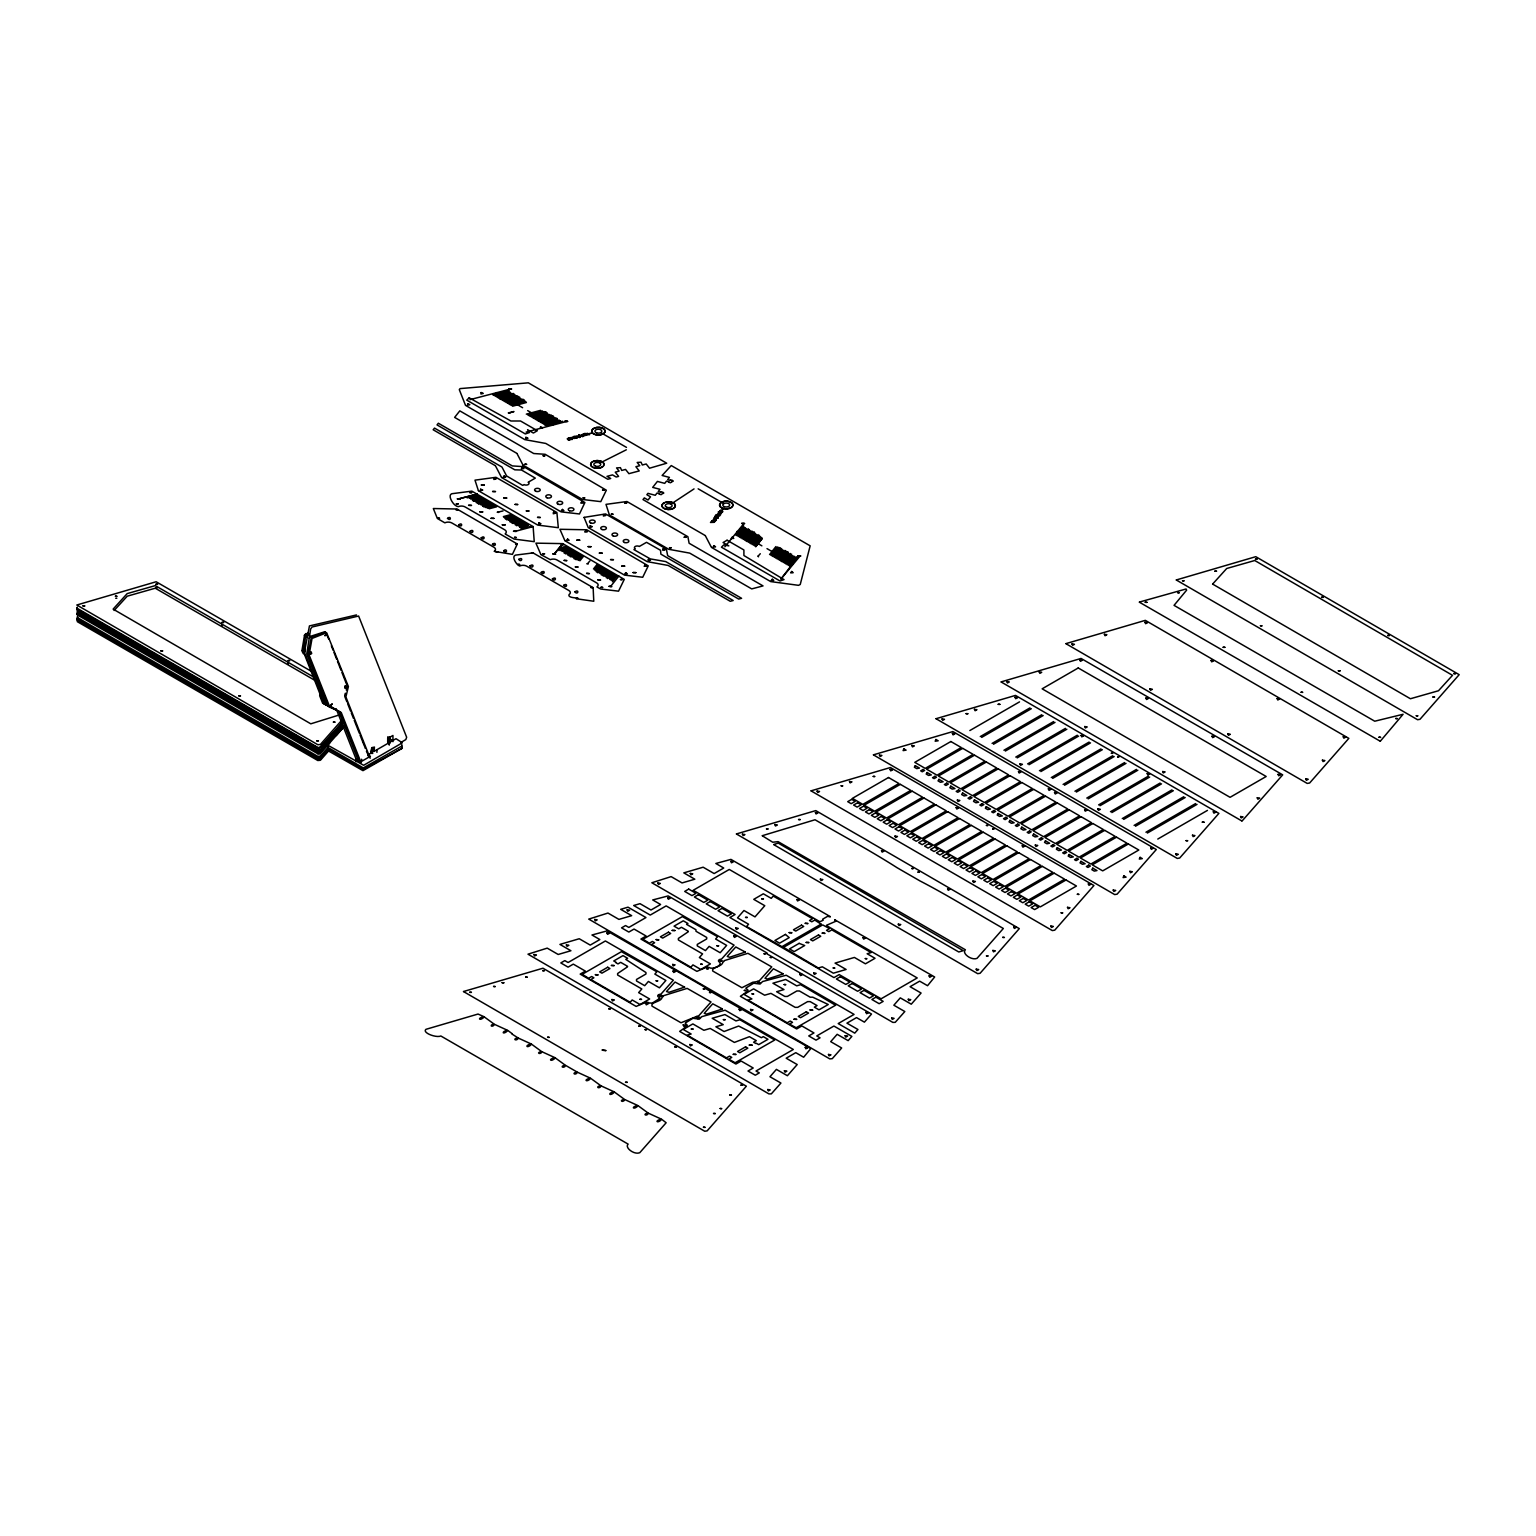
<?xml version="1.0" encoding="UTF-8"?>
<svg xmlns="http://www.w3.org/2000/svg" width="1536" height="1536" viewBox="0 0 1536 1536"><rect width="100%" height="100%" fill="white"/><g stroke="black" fill="none" stroke-linecap="round" stroke-linejoin="round"><path stroke-width="1.5" d="M77.318 607.142L76.915 609.005M511.987 1034.035L517.92 1037.837C511.584 1038.989 516.672 1041.658 518.4 1038.125L531.072 1043.904C523.565 1045.805 527.674 1048.8 531.571 1044.192L541.574 1051.507C535.373 1052.736 540.442 1055.136 542.074 1051.795L554.746 1057.574C546.97 1059.667 551.693 1062.336 555.226 1057.862L565.248 1065.178C558.989 1066.291 563.923 1069.037 565.747 1065.466L577.075 1072.013C570.95 1073.088 575.52 1075.91 577.574 1072.282L590.246 1078.08C582.586 1080.077 587.04 1082.746 590.726 1078.349L600.749 1085.664C594.605 1086.758 599.347 1089.581 601.248 1085.952L613.901 1091.731C606.259 1093.728 610.771 1096.531 614.4 1092.019L624.422 1099.334C618.394 1100.371 622.944 1103.213 624.902 1099.622L637.574 1105.402C629.914 1107.418 634.291 1110.144 638.074 1105.69L648.077 1113.005C641.971 1114.099 646.502 1116.902 648.576 1113.274L661.248 1119.072C653.414 1121.242 658.157 1123.738 661.747 1119.341L666.144 1122.758L639.763 1152.71C634.157 1155.149 624.288 1147.45 628.128 1144.109L440.851 1035.994C436.282 1038.144 421.862 1032.71 425.933 1029.331L478.042 1014.048L483.744 1016.582C476.026 1018.618 480.499 1021.325 484.224 1016.87L494.246 1024.186C489.158 1024.378 491.309 1028.525 494.746 1024.454L507.398 1030.253C500.87 1031.558 502.79 1035.475 507.898 1030.522L512.102 1033.651M304.915 652.128L304.973 647.04M327.821 705.504L322.637 703.162L319.642 695.635L320.813 693.562L319.834 695.04M568.397 439.834L567.341 438.778L569.03 437.933L570.72 439.315L568.109 439.718L569.818 439.757M509.491 389.088L510.97 388.934L469.92 399.667M565.651 421.517L567.13 421.363L526.08 432.096M685.363 1022.995L692.928 1018.291L699.341 1019.117L701.798 1016.64L725.107 1010.189L793.325 1049.472L756.019 1071.014L759.302 1072.896L755.29 1075.219L747.994 1071.014L753.216 1068L741.12 1061.03L735.917 1064.045L679.642 1031.386L686.342 1026.758A2.842 1.651 0 0 0 686.131 1024.262L685.363 1023.552M746.112 987.936L753.677 983.213L760.09 984.038L762.547 981.562L786.202 975.226L854.074 1014.413L838.195 1023.571L854.746 1033.133L857.952 1029.504L846.931 1023.149L856.531 1017.6L864.403 1022.15L871.507 1014.067L766.906 953.837M711.341 522.048L711.955 521.357M567.418 438.989L569.856 438.106L569.971 439.718M303.187 651.13L323.846 703.853L334.176 708.422M586.771 563.731L588.134 564.096M301.978 650.438L304.531 635.04L308.333 632.659M304.474 651.878L309.446 625.92L356.486 614.938M76.915 608.218L77.299 610.733L317.875 749.626L320.39 749.338L341.914 724.896M722.419 510.854C724.608 512.602 718.234 512.198 719.539 511.68C727.162 512.947 716.448 509.818 721.766 510.451M305.702 636.211L307.104 634.33M306.912 636.902L307.968 635.194M574.618 437.933L575.29 436.128L572.89 436.762L574.234 438.451L576.634 437.818L574.637 437.875M304.416 635.462L305.818 633.581M309.158 638.208L310.541 636.307L324.845 631.738M344.736 695.328L345.35 693.216M346.272 690.048L346.579 688.992M304.877 649.882L304.8 650.63M719.635 511.123L720.595 510.816M719.501 512.87L720.269 513.293M559.027 550.579L561.888 546.97M564.192 546.355L560.794 550.656M565.728 546.701L562.003 551.405M564.192 553.21L568.186 548.102M567.072 554.15L570.701 549.562M571.949 550.272L567.974 555.302M569.222 556.013L573.197 551.002M574.445 551.712L570.394 556.838M571.987 557.107L575.674 552.442M576.922 553.152L573.35 557.645M579.418 554.592L575.462 559.565M577.018 559.891L580.646 555.302M578.419 560.41L581.856 555.994M579.917 560.794L583.142 556.742M587.846 563.27L589.843 561.024M593.472 568.973L596.89 564.672M594.47 570.01L598.138 565.402M595.546 570.931L599.366 566.112M601.862 567.552L597.715 572.774M600.461 573.888L604.339 568.973M605.587 569.702L601.344 575.059M602.669 575.674L606.835 570.413M603.898 576.384L608.026 571.104M605.491 576.672L609.312 571.853M610.56 572.563L606.374 577.843M611.808 573.293L607.584 578.611M609.331 578.688L613.037 574.003M611.635 580.358L615.533 575.443M616.781 576.154L612.365 581.722M618.893 576L610.56 586.522M717.389 515.904L714.778 516.48L718.099 517.594L714.95 517.325L718.214 518.189L716.026 516.346L718.522 516.25M718.387 516.173L715.949 515.002L717.658 515.923L715.277 516.096M711.475 522.144L710.477 522.432L714.086 522.336M718.982 512.659L719.674 513.984L721.613 512.851L718.349 511.987L718.829 512.947M718.733 514.464L719.654 515.885L720.749 514.502L717.811 513.715L716.717 515.098L718.31 515.098M723.283 508.781L722.074 510.317M716.006 518.496L717.043 518.112L715.949 519.494L713.798 517.862M714.605 520.589L715.104 519.974C719.731 520.8 709.978 518.266 714.662 519.84L714.163 520.474C709.92 519.494 717.312 522.355 715.181 520.109M744.211 527.002L737.165 535.872M738.413 536.582L745.498 527.674M739.661 537.312L746.515 528.672M740.909 538.022L748.262 528.73M742.138 538.752L749.472 529.517M743.386 539.462L750.355 530.669M751.93 530.957L744.634 540.173M745.862 540.902L753.178 531.686M748.358 542.342L755.386 533.453M749.606 543.053L756.499 534.355M758.131 534.586L750.835 543.763M752.083 544.493L759.36 535.296M753.331 545.203L760.301 536.41M754.579 545.914L761.376 537.331M761.875 545.837L736.915 531.437M758.304 555.955L760.282 553.728M767.002 548.621L793.19 563.731M775.91 546.547L769.555 554.573M770.803 555.283L777.427 546.95M773.299 556.723L780.346 547.757M774.528 557.453L781.632 548.506M775.776 558.163L782.477 549.696M783.859 550.253L777.024 558.874M778.272 559.603L785.453 550.522M779.501 560.314L786.586 551.309M781.997 561.754L788.736 553.171M783.245 562.464L790.368 553.478M785.722 563.904L792.346 555.475M793.843 555.936L786.97 564.614M796.819 556.762L789.446 566.054M322.349 633.907L323.251 632.774M309.197 652.742L310.099 651.629M311.002 651.706C309.542 657.158 313.997 650.707 310.099 654.029L309.197 653.952M345.178 688.224L345.178 685.824M344.832 686.573L345.811 686.592L344.966 687.84M346.157 687.149C345.024 690.432 349.133 685.728 344.87 686.419M327.994 748.877L363.322 769.306L402.355 748.166L362.976 770.669L327.744 750.547L327.744 745.171L329.76 742.886M343.526 727.162L336.192 735.533L334.829 734.726M327.994 747.494L363.322 767.904L401.856 746.074L401.856 744.691M341.914 720.038L320.39 744.48L317.875 744.749L76.819 605.011L156.134 581.76L312.134 671.77M320.294 747.264L341.914 722.63M343.354 721.882L319.008 748.339M341.914 726.298L320.39 750.739L317.875 751.008L77.299 612.115L77.568 610.598M343.354 726.048L320.39 752.122L317.875 752.39L77.069 613.67L77.568 612M320.448 753.466L344.352 726.298M327.437 748.128L320.352 756.154L317.722 756.307L77.299 617.491L77.568 615.974M327.437 749.51L320.237 757.632L317.875 757.766L77.299 618.893L77.568 617.376M320.352 758.938L327.61 750.701M329.03 750.47L320.39 760.282L317.798 760.512L77.299 621.658L77.568 620.141M1242.048 821.03L1282.694 774.854L1081.056 658.445L1001.069 681.907M1380.288 741.235L1403.078 714.278L1374.739 721.21L1174.042 605.357L1186.618 590.17L1186.08 588.979L1139.29 602.093M114.144 610.502L127.238 596.179L155.251 588.211L315.61 680.774M340.109 714.701L310.79 723.821L113.126 609.12L127.181 593.606L155.251 585.619L313.555 676.992M758.554 556.819L757.843 556.147M602.266 1049.875L605.818 1050.413M605.798 1050.758L602.266 1050.182M822.586 919.238L827.635 916.32L830.208 916.877M823.2 920.256L819.898 921.754L729.274 869.453L693.178 890.285L735.091 914.496L729.888 917.51L833.971 977.606L839.194 974.592L881.107 998.803L917.222 977.952L826.579 925.613M826.541 925.267L836.026 921.178M834.835 919.814L934.656 976.992L927.552 985.709L919.661 981.158L910.08 986.688L921.082 993.043L911.27 1004.198L900.288 997.862L893.856 1005.216L904.819 1011.533L895.219 1022.342L892.858 1022.4L651.859 882.758L671.117 876.614L682.061 882.931L694.81 879.206L683.827 872.87L703.142 867.206L714.144 873.562L723.725 868.032L715.853 863.482L730.944 859.392L830.208 916.57M509.683 413.146L508.301 412.896L509.491 412.55M498.624 512.429L497.222 512.237L498.413 511.853M586.234 433.728L585.101 433.67M584.198 434.419L584.448 433.478L585.946 435.36L584.544 434.861M584.045 433.978L585.811 435.341M336.326 708.806L335.366 709.152M287.923 662.765L288 663.878M695.981 1016.717L681.005 1022.765L652.032 1006.138C650.131 1001.894 661.786 1002.01 662.131 997.19A2.765 1.594 0 0 0 663.283 995.77L687.149 988.378L711.014 1001.99L698.515 1016.064A2.765 1.594 0 0 0 696.269 1016.525M756.653 981.696L752.717 982.253L741.907 987.725L712.781 971.059C710.65 967.315 722.515 966.893 722.88 962.112A2.765 1.594 0 0 0 724.032 960.71L747.898 953.299L771.763 966.912L759.149 980.986A2.765 1.594 0 0 0 757.018 981.446M401.856 747.456L401.856 746.074M670.925 504.134L694.042 488.909M221.914 624.557L221.914 625.709M588.154 434.707L589.651 434.63L587.501 433.286M392.947 741.696L392.947 735.456L387.936 738.355L387.936 743.366L373.901 751.469L371.654 750.163L372.019 747.744M388.07 738.49C390.086 742.061 392.294 736.992 387.706 736.858M356.122 761.741L356.563 758.88M388.07 740.698L389.952 742.195L396 738.701L402.355 742.79L363.667 765.293L327.744 745.171M371.654 747.974L373.901 749.261L374.496 747.072L371.885 747.629L371.078 750.682M400.819 742.502L405.811 739.584L406.656 737.261L358.618 616.032L312.058 627.014L310.675 628.896L306.758 653.914L327.302 705.773L338.822 711.11L358.598 761.03M969.83 730.56L1019.52 701.875M980.275 736.589L1029.946 707.904M981.677 737.395L1031.347 708.71M992.102 743.405L1041.773 714.739M993.504 744.23L1043.174 715.546M1003.93 750.24L1053.619 721.574M1005.35 751.046L1055.021 722.381M1015.776 757.075L1065.446 728.39M1017.178 757.882L1066.848 729.216M1027.603 763.91L1077.274 735.226M1029.005 764.717L1078.675 736.051M1039.43 770.746L1089.12 742.061M1040.851 771.552L1090.522 742.867M1051.277 777.581L1100.947 748.896M1052.678 778.387L1102.349 749.702M1063.104 784.416L1112.774 755.731M1064.506 785.222L1114.176 756.538M1074.95 791.232L1124.621 762.566M1076.352 792.058L1126.022 763.373M1086.778 798.067L1136.448 769.402M1088.179 798.874L1137.85 770.208M1098.605 804.902L1148.275 776.218M1100.006 805.709L1149.677 777.043M1110.451 811.738L1160.122 783.053M1111.853 812.544L1161.523 783.859M1122.278 818.573L1171.949 789.888M1123.68 819.379L1173.35 790.694M1134.106 825.408L1183.776 796.723M1135.507 826.214L1185.197 797.53M1145.952 832.224L1195.622 803.558M1147.354 833.05L1197.024 804.365M1157.779 839.059L1207.45 810.394M303.379 653.779L302.016 651.091M599.846 463.104L626.323 449.798M319.93 747.456L318.221 747.552M722.093 512.141L720.346 512.198M714.067 521.76L715.2 521.434M308.698 633.658L305.683 635.885L303.322 651.917M370.963 753.312L372.768 753.408M720.557 510.451L721.517 510.509M572.314 438.259L571.968 437.818M493.92 395.443L508.896 391.488M495.168 396.154L510.221 392.179M496.416 396.883L510.97 393.024M513.35 393.446L497.664 397.594M498.893 398.304L514.445 394.176M501.389 399.744L516.941 395.635M502.637 400.454L518.17 396.365M519.59 397.018L503.866 401.184M520.07 397.939L505.114 401.894M521.011 398.746L506.362 402.624M524.333 399.955L508.838 404.045M524.909 400.858L510.086 404.774M525.792 401.664L511.334 405.485M522.624 407.712L496.454 392.602M510.048 412.57L513.984 411.533L510.125 412.685M527.654 410.611L552.826 424.973M542.438 410.938L527.558 414.854M544.032 411.552L528.806 415.584M547.2 412.8L531.283 417.005M547.603 413.741L532.531 417.734M549.139 414.394L533.779 418.445M552.23 415.661L536.256 419.885M538.752 421.325L553.978 417.293M540 422.035L555.955 417.792M541.229 422.746L557.338 418.502M542.477 423.475L557.453 419.52M559.181 420.096L543.725 424.186M546.202 425.626L562.675 421.248M571.642 437.453L570.49 437.702L571.853 439.565L573.427 438.01L570.355 437.683L571.949 439.43M575.174 436.685L573.811 436.934L575.635 437.28M576.557 436.282L577.094 438.182L576.845 436.858L579.648 437.51L578.15 435.629L578.554 437.146L576.557 436.339L578.15 436.877M582.182 434.784L579.782 435.418L582.739 436.685L581.741 435.437M589.229 433.632L591.878 432.922M574.31 438.317L576.269 437.798M476.986 494.074L458.765 498.874L477.12 494.15M467.117 497.856L476.755 495.322M469.478 498.278L477.946 496.013M470.65 499.027L479.232 496.742M472.378 499.603L480.48 497.472M472.493 500.621L481.728 498.182M475.853 501.83L484.166 499.603M476.352 502.752L485.453 500.333M477.6 503.462L486.701 501.062M478.656 504.23L487.93 501.773M480.672 504.749L489.178 502.502M482.611 506.323L491.635 503.904M483.878 507.034L492.902 504.653M485.798 507.571L494.15 505.363M487.392 508.205L495.398 506.074M489.197 508.762L496.646 506.803M498.97 511.891L503.002 510.95M503.366 516.595L510.336 514.714M504.038 517.459L511.622 515.443M504.922 518.266L512.87 516.173M505.498 519.168L514.118 516.883M506.726 519.878L515.366 517.613M508.8 520.378L516.557 518.304M517.843 519.034L509.76 521.184M510.221 522.106L519.091 519.763M512.89 523.488L521.568 521.203M514.867 524.006L522.816 521.914M515.347 524.928L524.026 522.605M516.48 525.677L525.293 523.354M518.861 526.099L526.541 524.064M521.05 528.653L527.309 527.002M505.363 534.106L514.138 539.078L534.24 541.67L533.126 526.598L515.002 531.418M568.416 438.125L570.547 438.586M586.982 433.574L584.947 433.594L587.098 435.206M157.382 587.731L155.827 587.558M115.699 598.253L116.813 598.253M569.53 439.872L568.608 439.93M332.986 707.731L328.435 705.792M318.317 748.282L77.165 609.158M711.763 521.05L715.507 520.781M670.483 479.846L672.538 480.384M670.118 480.288L667.68 479.635L669.446 477.408L662.112 475.469L671.27 465.562L810.163 545.837L800.237 584.486L798.528 585.331L770.707 581.587L711.629 547.488M672.192 480.826L673.248 481.114L671.002 482.323M668.947 481.786L666.49 481.133L664.723 483.36L657.408 481.421L652.685 487.392L660 489.312L658.234 491.558L660.672 492.192M668.582 482.227L670.656 482.765M661.037 491.75L663.091 492.307M662.746 492.749L663.802 493.018L661.555 494.227M659.501 493.69L657.043 493.037L655.277 495.283L647.962 493.344L646.867 494.726L650.534 496.858L648.019 500.026L644.333 497.894L643.008 499.584L705.178 535.507M659.155 494.131L661.21 494.688M718.426 512.122L721.382 512.909M716.006 515.078L718.752 515.808M715.008 516.422L717.85 517.171M711.994 520.646L715.008 521.453M724.858 546.797L743.981 523.45L742.829 523.853M576.576 598.522C582.528 597.427 567.053 598.925 569.069 594.547A5.146 2.976 0 0 0 568.838 590.496L526.714 566.17A5.146 2.976 0 0 0 519.667 566.035C516.365 564.96 511.162 556.358 515.501 555.11L533.069 552.902L593.126 587.674L593.779 601.248L576.326 598.752M309.581 653.568L310.618 652.09M317.875 747.437L77.011 608.237M317.875 759.168L320.237 759.014L317.798 759.13L77.165 620.198M334.637 708.845L336.634 709.939L356.89 761.088M339.763 711.571L359.866 761.875M325.363 704.774L304.493 652.531M329.952 707.443L309.101 654.97L312.058 638.438L326.63 632.717L348.403 686.554L345.888 696.941L370.157 758.246M317.722 753.715L320.294 753.6L317.722 753.715L77.165 614.822M1139.539 602.285L1379.981 741.082M600.787 432.614L626.477 447.379M698.15 488.813L723.84 503.597M551.117 414.874L535.027 419.155M791.616 554.112L784.474 563.194M523.066 399.206L507.61 403.334M795.014 556.685L788.218 565.344M526.426 402.509L512.582 406.214M540.595 410.342L526.31 414.144M1001.318 682.08L1241.741 820.896M600.576 566.803L596.486 572.045M528.346 525.658L520.934 527.635M597.235 587.155L600.73 589.037L618.547 591.168L624.269 579.379L562.829 543.667L554.227 554.054L562.694 543.629L535.91 543.149L540.845 554.438M836.026 920.851L834.835 920.122M309.792 652.224L311.002 652.915M767.078 953.011L668.16 895.93L652.723 899.942L660.595 904.493L650.995 910.022L639.994 903.667L633.696 905.51L650.246 915.072L666.144 905.894L734.074 945.158L721.44 959.213A2.765 1.594 0 0 0 718.656 960.269A2.765 1.594 0 0 0 719.654 962.112C722.765 965.837 711.898 969.466 709.747 967.814A2.765 1.594 0 0 0 705.562 967.622L696.902 971.366L640.915 939.053L646.138 936.038L634.042 929.05L628.838 932.064L621.562 927.859L625.555 925.555L628.838 927.437L645.965 917.549L628.013 907.181L620.698 909.331L631.661 915.667L618.931 919.392L607.968 913.056L588.749 919.104L829.786 1058.899L832.262 1058.669L841.67 1047.994L830.707 1041.658L837.158 1034.304L848.141 1040.64L851.866 1036.416L833.914 1026.048L816.768 1035.936L820.051 1037.837L816.038 1040.141L808.742 1035.936L813.965 1032.941L801.869 1025.952L796.666 1028.966L740.39 996.307L747.091 991.699A2.842 1.651 0 0 0 746.88 989.184L746.112 988.416M391.546 739.661L392.947 740.467M372.25 747.629L374.496 748.915M688.282 931.238L681.427 927.283L678.72 928.838L674.054 926.15L683.29 920.813L687.955 923.501L686.534 924.326L695.962 929.76L695.962 931.258L706.714 937.459L706.714 938.938L697.248 944.41L697.248 945.888L705.446 950.611L709.152 946.368L720.173 952.742L726.624 945.389L715.603 939.014L717.6 936.73L682.368 916.608L643.008 939.226L649.344 943.2L652.397 941.434L654.643 942.739L651.59 944.486L690.912 967.2L692.928 964.896L700.8 969.446L710.4 963.898L699.379 957.542L702.566 953.894L678.374 939.936L678.374 938.438L688.282 931.757M356.122 759.149L360.768 761.818L370.406 756.269L367.987 754.867L371.885 752.621C370.042 747.245 375.629 753.562 370.598 751.853M706.33 988.09L607.046 930.912L591.974 935.002L599.846 939.552L590.246 945.101L579.245 938.746L559.949 944.41L570.912 950.746L558.182 954.47L547.219 948.134L528 954.182L768.902 1093.882L771.322 1093.882L780.922 1083.053L769.958 1076.736L776.41 1069.382L787.392 1075.718L797.203 1064.563L786.182 1058.208L795.782 1052.678L803.654 1057.229L810.797 1048.589L706.157 988.896M627.533 966.317L620.678 962.342L617.971 963.917L615.725 962.611M616.166 962.362L613.747 960.979L623.002 955.622L627.648 958.31L625.786 959.386L645.965 972.538L645.965 974.016L636.499 979.469L636.499 980.966L644.698 985.69L648.403 981.446L659.424 987.821L665.875 980.467L654.854 974.093L656.851 971.789L621.446 951.667L582.259 974.285L588.595 978.259L591.648 976.512L593.894 977.798L590.842 979.565L630.163 1002.259L632.179 999.974L640.07 1004.525L649.651 998.976L638.63 992.621L641.818 988.973L617.626 974.995L617.626 973.517L627.533 966.835M756.288 1043.251L758.688 1044.653L767.942 1039.315L763.277 1036.627L761.414 1037.702L738.662 1026.048L724.07 1031.52L715.891 1026.778L723.226 1024.646L712.186 1018.272L724.934 1014.566L735.955 1020.922L739.949 1019.77L774.739 1040.006L735.11 1062.758L728.736 1059.168L731.77 1057.402L729.523 1056.115L726.49 1057.862L687.168 1035.168L691.142 1034.016L683.27 1029.466L692.851 1023.917L703.891 1030.291L710.189 1028.448L734.381 1042.426L749.434 1036.685L756.307 1040.659L753.6 1042.214L755.846 1043.52M437.568 518.611L444.845 522.835A5.146 2.976 0 0 1 451.872 522.97L494.016 547.296A5.146 2.976 0 0 1 494.227 551.347L512.41 554.362L517.306 544.032L515.616 544.378L517.21 543.936L456.96 509.011L433.325 508.531L437.299 518.323M495.341 465.696L433.171 429.773L434.515 428.102L501.965 467.04L506.592 475.93L522.72 485.395L524.122 484.589A2.842 1.632 0 0 0 528.173 484.608A2.842 1.632 0 0 0 528.134 482.266L535.315 478.118L521.51 470.016L514.81 469.824L437.03 424.915L438.355 423.245L512.275 465.907L523.699 466.675L584.89 502.541L579.475 513.965L561.139 511.872L501.696 477.6M516.787 453.312L454.637 417.389L459.802 410.861L533.722 453.523L545.146 454.291L606.336 490.214L600.787 501.638L582.586 499.488L523.142 465.216M541.075 554.707L550.272 559.661A5.146 2.976 0 0 1 556.934 559.949L596.659 582.893A5.146 2.976 0 0 1 597.178 586.733M465.6 405.408L524.813 439.622L545.779 443.443L607.795 479.251L610.694 478.483L607.008 476.352L612.518 474.893L616.205 477.024L618.605 476.39L615.245 472.166L619.104 471.13L616.57 467.923L620.41 467.654L621.696 470.458L625.555 469.44L628.915 473.664L639.226 470.938L635.885 466.714L639.744 465.696L637.19 462.47L641.03 462.202L642.317 465.005L646.195 463.987L649.555 468.211L666.682 463.219L528.346 382.829L460.07 388.608L459.283 389.606L465.427 405.139M565.056 540.826L624.518 575.117L642.72 577.267L648.25 565.843L586.752 529.786L559.91 529.286L564.845 540.576M533.146 526.618L471.84 491.136L451.814 493.728C446.976 495.206 453.677 506.63 458.4 506.611A5.146 2.976 0 0 1 465.062 506.918L504.768 529.843A5.146 2.976 0 0 1 505.306 533.683M609.466 515.002L668.736 549.293L689.702 553.114L751.718 588.902L763.027 585.907L689.107 543.245L687.898 536.717L626.938 501.523L605.99 504.365L609.35 514.81M583.968 433.978L582.278 434.4L583.546 435.994L585.178 435.494M578.957 435.034L580.339 436.781L578.592 435.437M478.426 490.733L537.773 525.101L558.317 527.712L556.896 512.506L495.936 477.312L474.989 480.154L478.368 490.598M705.37 535.738L711.302 547.142M516.998 453.562L522.931 464.947M495.533 465.946L501.466 477.331M328.704 639.11L325.574 632.026L311.309 637.267L307.949 654.528L328.512 706.464L341.242 712.512L361.056 762.566M331.354 645.792L333.101 650.246M333.984 652.474L336.634 659.155M337.517 661.382L341.03 670.291M341.914 672.499L347.213 685.862M344.717 696.346L346.906 701.856M347.635 703.68L350.554 711.072M351.264 712.858L353.472 718.426M354.202 720.269L359.309 733.152M359.981 734.899L362.707 741.754M362.938 742.368L364.397 746.054M364.838 747.13L365.357 748.474M366.432 751.162L367.181 753.082M367.661 754.272L368.659 756.787M361.594 759.245L362.054 760.416M320.87 696.403L321.043 695.731A5.146 2.976 -60 0 0 322.022 694.253M389.952 737.203L389.952 743.424M387.706 737.971L387.706 742.138M376.915 749.722L376.915 752.333M373.901 749.261L373.901 751.469M304.531 650.054L304.531 651.264M602.707 466.656A6.662 3.84 0 0 1 591.398 466.234A6.72 3.878 0 0 1 597.082 460.55A6.72 3.878 0 0 1 603.379 466.061A6.662 3.84 0 0 0 597.082 460.57A6.662 3.84 0 0 0 591.398 466.234A6.72 3.878 0 0 0 602.765 466.675M665.856 502.118A6.72 3.878 0 0 1 675.398 505.766A6.72 3.878 0 0 1 665.51 509.069A6.72 3.878 0 0 1 664.8 502.483A6.662 3.84 0 0 0 665.53 509.05A6.662 3.84 0 0 0 675.341 505.766A6.662 3.84 0 0 0 665.894 502.157M447.494 518.419C451.162 522.106 451.469 515.059 447.514 518.323M458.726 524.909C462.432 528.576 462.854 521.453 458.746 524.813M469.958 531.398C473.222 535.181 474.528 527.981 469.978 531.302M481.19 537.888C484.454 541.651 485.702 534.47 481.21 537.773M492.422 544.358C496.166 548.006 496.512 540.941 492.442 544.262M503.654 550.848C507.84 554.4 507.11 547.45 503.674 550.752M584.083 517.382L588.25 527.597L647.213 561.638L668.179 565.459L730.253 601.286L733.171 600.518L665.722 561.581L650.323 558.912L633.907 549.6L635.309 548.794A2.842 1.632 0 0 1 635.27 546.451A2.842 1.632 0 0 1 639.322 546.47L646.522 542.323L660.557 550.291L660.883 554.15L738.682 599.059L741.581 598.31L667.661 555.629L666.355 549.024L605.568 513.946L584.083 517.382M76.8 619.546L77.568 618.758L76.819 619.43M76.8 614.17L76.819 614.054M463.507 991.565L704.755 1131.245L707.155 1130.861L746.362 1086.202L542.957 968.218L463.526 991.507M684.634 987.11L668.986 992.314L666.509 991.507L675.034 982.042L684.634 987.168M722.323 1008.883L712.742 1003.795L704.237 1013.357L706.579 1014.106L722.304 1009.037M736.435 833.99L977.683 973.67L980.083 973.286L1019.29 928.627L815.77 810.605L736.454 833.933M745.382 952.032L729.619 957.274L727.258 956.448L735.782 946.963L745.382 952.09M762.336 835.795L772.723 842.227L778.099 841.651L965.376 949.766C961.421 953.203 971.424 960.768 977.011 958.368L1003.334 928.474C976.07 912.922 947.597 895.181 919.987 880.934L897.062 867.706C871.142 851.078 841.958 835.411 815.04 819.763L762.355 835.68M783.072 973.805L773.395 968.755L764.986 978.298L767.309 979.046L783.053 973.978M811.085 790.886L1052.314 930.566L1054.733 930.182L1093.939 885.523L890.419 767.52L811.085 790.829M873.446 754.886L1114.675 894.566L1117.094 894.182L1156.301 849.523L952.896 731.558L873.446 754.829M936.038 718.733L1177.286 858.432L1179.686 858.029L1218.893 813.389L1015.488 695.405L936.058 718.694M1065.984 643.718L1307.213 783.418L1309.632 783.014L1348.838 738.374L1145.318 620.352L1066.003 643.603M1176.326 580.013L1417.555 719.712L1419.974 719.309L1459.181 674.669L1255.776 556.685L1176.326 579.955M741.754 523.43L744.691 523.546L741.773 523.354M797.933 555.859L800.851 555.974L797.933 555.763M659.616 998.477L652.262 1003.104L649.075 1002.931A2.765 1.594 0 0 0 644.813 1002.701L636.154 1006.426L580.166 974.112L585.389 971.117L573.293 964.128L568.09 967.142L560.813 962.938L564.826 960.614L568.09 962.515L605.395 940.973L673.325 980.218L660.826 994.291A2.765 1.594 0 0 0 657.907 995.347A2.765 1.594 0 0 0 658.906 997.19L659.616 998.477M325.018 635.654L326.208 634.675L325.018 635.654M330.95 705.043L332.102 704.026L330.95 705.043M800.141 555.917L780.826 579.187L798.701 555.744L800.141 555.917M82.982 605.875L84.691 605.933L82.982 605.875M115.411 596.275L117.101 596.371L115.469 596.122M155.981 584.237L157.67 584.352L156.019 584.141M160.915 650.88L162.605 650.918L160.915 650.88M222.067 622.406L223.757 622.502L222.106 622.31M238.829 695.866L240.538 695.923L238.848 695.808M288.154 660.557L289.843 660.653L288.192 660.461M316.762 740.851L318.47 740.909L316.781 740.813M333.408 722.131L335.117 722.189L333.427 722.093M437.818 518.15L439.622 518.266L437.856 518.054M456.365 503.808L458.17 503.866L456.365 503.808M456 509.664L457.805 509.722L456 509.664M457.382 498.854L460.224 498.931L457.382 498.854M468.614 505.325L471.456 505.421L468.614 505.325M469.786 492.576L471.61 492.634L469.786 492.576M481.382 484.992L484.224 485.069L481.382 484.992M479.846 511.814L482.688 511.91L479.846 511.814M492.614 491.482L495.456 491.558L492.614 491.482M491.078 518.304L493.92 518.381L491.078 518.304M495.994 551.731L497.798 551.789L495.994 551.693M503.846 497.952L506.688 498.048L503.846 497.952M502.31 524.794L505.152 524.87L502.31 524.794M469.69 992.314L471.398 992.352L469.69 992.314M515.078 504.442L517.92 504.538L515.117 504.365M513.542 531.264L516.384 531.36L513.542 531.264M514.541 537.389L516.346 537.504L514.579 537.293M524.947 464.256L526.752 464.371L524.986 464.16M518.016 564.461L519.821 564.499L518.035 564.403M526.33 510.931L529.152 511.008L526.349 510.854M529.21 526.886L531.034 526.944L529.229 526.848M531.456 553.229L533.261 553.286L531.456 553.19M493.574 986.496L495.264 986.592L493.613 986.381M537.562 517.421L540.384 517.498L537.581 517.325M543.13 455.789L544.934 455.885L543.168 455.674M502.118 982.694L503.827 982.752L502.118 982.694M542.861 553.747L544.666 553.805L542.88 553.69M552.902 553.997L555.725 554.17L552.96 553.824M561.043 545.261L562.848 545.376L561.082 545.165M525.658 977.126L527.347 977.165L525.658 977.069M564.134 560.467L566.957 560.64L564.192 560.314M576.902 540.134L579.725 540.211L576.902 540.134M575.366 566.957L578.189 567.053L575.386 566.88M583.123 497.837L584.928 497.952L583.162 497.741M542.688 970.675L544.397 970.714L542.707 970.618M588.134 546.624L590.957 546.701L588.134 546.624M586.598 573.446L589.421 573.619L586.656 573.274M547.622 1037.299L549.312 1037.395L547.661 1037.203M590.88 587.539L592.685 587.654L590.918 587.443M602.554 490.08L604.358 490.195L602.592 489.984M599.366 553.094L602.189 553.19L599.366 553.094M597.83 579.936L600.653 580.109L597.888 579.763M601.037 587.328L602.842 587.443L601.075 587.232M611.366 514.157L613.171 514.253L611.405 514.042M610.598 559.584L613.421 559.68L610.598 559.584M609.062 586.406L611.885 586.579L609.12 586.253M624.787 502.925L626.611 502.982L624.787 502.925M620.467 579.571L622.272 579.629L620.486 579.533M621.83 566.074L624.653 566.15L621.83 566.074M595.373 974.765L598.195 974.918L595.43 974.592M633.062 572.563L635.885 572.64L633.062 572.563M611.424 965.491L614.246 965.587L611.443 965.414M608.774 1008.826L610.483 1008.922L608.813 1008.73M669.542 547.738L671.347 547.795L669.542 547.68M625.555 1082.285L627.245 1082.342L625.555 1082.285M639.917 999.322L641.606 999.379L639.917 999.283M638.861 1026.125L640.262 1026.202L638.918 1025.99M684.211 537.235L686.035 537.293L684.211 537.235M645.082 1029.715L646.483 1029.792L645.158 1029.542M656.122 939.686L658.944 939.859L656.179 939.514M656.141 980.813L657.83 980.87L656.141 980.755M672.173 930.413L674.995 930.509L672.173 930.413M674.88 1046.976L676.57 1047.091L674.899 1046.88M691.315 1029.005L693.005 1029.062L691.315 1029.005M700.666 964.262L702.355 964.301L700.666 964.205M703.315 988.896L704.736 988.954L703.315 988.896M706.598 968.698L708.422 968.755L706.618 968.64M709.536 992.486L710.938 992.582L709.555 992.41M716.89 945.734L718.579 945.792L716.89 945.734M703.469 1127.27L705.178 1127.386L703.507 1127.174M720.365 960.749L722.17 960.806L720.384 960.71M713.568 1113.485L715.258 1113.542L713.568 1113.485M723.398 1019.635L725.088 1019.693L723.398 1019.635M720.134 1108.55L721.824 1108.666L720.173 1108.454M729.792 1094.976L731.482 1095.072L729.811 1094.88M733.248 1054.368L736.09 1054.445L733.267 1054.272M745.574 917.414L747.283 917.453L745.574 917.414M744.307 990.47L746.112 990.566L744.346 990.355M740.966 1085.146L742.656 1085.242L741.005 1085.03M766.502 828.922L768.211 828.96L766.522 828.864M752.064 993.926L753.754 994.042L752.102 993.83M761.798 898.886L763.488 898.944L761.818 898.848M749.299 1045.094L752.122 1045.19L749.299 1045.094M758.054 982.522L759.878 982.579L758.074 982.464M773.76 844.646L958.79 951.994L963.206 950.669L778.272 843.13L773.837 844.454M764.064 953.837L765.466 953.914L764.122 953.702M770.285 957.427L771.686 957.466L770.285 957.427M783.475 947.347L818.342 967.987L822.336 966.816L833.357 973.19L846.106 969.466L835.066 963.11L854.4 957.446L865.44 963.821L875.021 958.291L867.149 953.741L871.123 952.57L831.802 929.875L828.768 931.642L826.522 930.336L829.555 928.57L822.682 924.922L783.475 947.347M798.586 819.552L800.275 819.59L798.586 819.494M784.128 984.576L785.837 984.672L784.166 984.48M789.158 932.659L792 932.736L789.178 932.582M793.997 1019.29L796.838 1019.366L794.016 1019.213M805.21 923.405L808.032 923.558L805.267 923.232M806.17 942.47L808.992 942.566L806.189 942.394M810.048 1010.016L812.87 1010.189L810.106 1009.862M821.146 924.134L781.958 946.656L746.534 926.534L748.55 924.23L737.53 917.856L743.962 910.502L755.002 916.877L764.774 905.702L753.754 899.347L763.334 893.798L771.226 898.349L773.242 896.064L812.544 918.758L809.51 920.525L811.757 921.811L814.79 920.064L821.146 924.23M822.221 933.216L825.043 933.389L822.278 933.043M841.152 785.818L842.842 785.875L841.152 785.779M833.203 968.006L834.893 968.102L833.242 967.91M835.565 1005.235L796.186 1027.738L789.485 1024.09L792.518 1022.342L790.272 1021.037L787.238 1022.803L747.917 1000.109L751.891 998.938L744.019 994.387L753.6 988.858L764.64 995.213L770.938 993.37L795.13 1007.347L797.702 1007.347L807.61 1001.626L810.182 1001.626L817.056 1005.581L814.349 1007.136L818.995 1009.843L828.23 1004.506L812.736 997.19L810.163 997.19L799.411 990.97L796.858 990.97L787.392 996.442L784.819 996.442L776.64 991.718L783.974 989.568L772.934 983.213L785.683 979.488L796.704 985.843L800.678 984.691L835.565 1005.235M873.216 776.448L874.925 776.506L873.235 776.41M865.286 958.637L866.976 958.733L865.325 958.541M911.789 868.55L913.19 868.627L911.808 868.454M918.01 872.141L919.411 872.218L918.029 872.045M966.106 713.664L967.814 713.722L966.106 713.664M986.419 825.446L987.84 825.542L986.458 825.37M998.189 704.314L999.878 704.352L998.189 704.314M992.64 829.037L994.061 829.114L992.678 828.96M986.496 955.91L988.186 955.968L986.496 955.872M1002.72 937.402L1004.41 937.459L1002.72 937.344M1061.126 912.826L1062.835 912.883L1061.146 912.768M1077.35 894.317L1079.04 894.413L1077.389 894.202M1111.392 753.293L1112.813 753.35L1111.411 753.254M1117.613 756.883L1119.014 756.941L1117.613 756.845M1145.242 602.285L1146.931 602.342L1145.242 602.285M1177.651 592.685L1179.341 592.781L1177.69 592.589M1182.509 580.781L1184.198 580.819L1182.528 580.723M1186.099 840.672L1187.789 840.73L1186.099 840.634M1214.938 571.162L1216.627 571.2L1214.938 571.104M1202.323 822.163L1204.013 822.221L1202.323 822.163M1223.155 647.29L1224.864 647.328L1223.155 647.29M1255.507 559.123L1257.197 559.181L1255.507 559.085M1260.442 625.766L1262.131 625.862L1260.461 625.67M1301.088 692.275L1302.778 692.333L1301.107 692.218M1321.594 597.293L1323.283 597.331L1321.594 597.293M1338.355 670.752L1340.064 670.81L1338.355 670.752M1387.68 635.443L1389.37 635.501L1387.68 635.443M1379.002 737.261L1380.71 737.357L1379.04 737.165M1395.667 718.541L1397.357 718.637L1395.706 718.445M1416.288 715.738L1417.978 715.795L1416.307 715.699M1432.934 697.018L1434.643 697.075L1432.954 696.979M1453.766 673.594L1455.475 673.651L1453.766 673.594M1212.614 584.083L1410.413 698.746L1438.483 690.758L1452.518 675.322L1254.758 560.506L1226.707 568.493L1212.614 584.083M508.762 388.838L511.68 388.992L508.838 388.685M564.922 421.267L567.84 421.421L564.998 421.114M518.707 559.43C521.549 563.328 523.795 556.282 518.746 559.334M529.939 565.92C532.877 569.798 535.046 562.733 529.978 565.805M541.171 572.41C544.07 576.307 546.163 569.222 541.21 572.294M552.403 578.88C555.283 582.797 557.414 575.731 552.442 578.784M563.635 585.37C567.13 589.248 567.898 582.01 563.635 585.37M574.867 591.859C577.843 595.757 579.725 588.71 574.906 591.744M533.952 954.547L534.624 955.968L536.429 954.931L533.952 954.547M566.381 944.928L567.034 946.349L568.838 945.312L566.381 944.928M594.701 919.469L595.373 920.89L597.178 919.853L594.701 919.469M606.95 932.909L607.603 934.33L609.408 933.293L606.95 932.909M627.13 909.85L627.782 911.29L629.587 910.234L627.13 909.85M657.85 883.027L658.502 884.448L660.307 883.392L657.85 883.027M611.885 999.533L612.538 1000.954L614.342 999.917L611.885 999.533M667.699 897.83L668.352 899.251L670.157 898.214L667.699 897.83M690.259 873.408L690.931 874.829L692.736 873.792L690.259 873.408M645.485 1003.085L646.291 1004.832L648.499 1003.565L645.485 1003.085M672.634 964.454L673.286 965.894L675.091 964.838L672.634 964.454M659.251 995.155L660.058 996.883L662.266 995.616L659.251 995.155M673.037 971.059L673.709 972.48L675.514 971.443L673.037 971.059M742.426 834.182L743.098 835.603L744.902 834.566L742.426 834.182M730.829 861.37L731.501 862.81L733.306 861.754L730.829 861.37M774.854 824.563L775.507 826.003L777.331 824.947L774.854 824.563M683.194 1024.858L684 1026.605L686.208 1025.318L683.194 1024.858M735.763 928.013L736.435 929.434L738.24 928.397L735.763 928.013M733.786 935.981L734.458 937.421L736.262 936.365L733.786 935.981M696.941 1016.909L697.747 1018.656L699.955 1017.389L696.941 1016.909M689.818 1044.518L690.47 1045.958L692.275 1044.902L689.818 1044.518M817.075 791.098L817.728 792.518L819.533 791.462L817.075 791.098M815.424 812.544L816.077 813.965L817.882 812.928L815.424 812.544M739.123 1009.21L739.795 1010.65L741.6 1009.594L739.123 1009.21M849.504 781.478L850.157 782.899L851.962 781.862L849.504 781.478M796.934 899.539L797.587 900.96L799.392 899.923L796.934 899.539M750.566 1009.459L751.219 1010.88L753.024 1009.843L750.566 1009.459M820.358 879.168L821.011 880.589L822.816 879.552L820.358 879.168M879.437 755.098L880.09 756.518L881.894 755.462L879.437 755.098M890.054 769.44L890.726 770.88L892.531 769.824L890.054 769.44M799.872 974.15L800.544 975.571L802.349 974.534L799.872 974.15M911.846 745.478L912.518 746.899L914.323 745.862L911.846 745.478M813.696 972.998L814.349 974.419L816.154 973.382L813.696 972.998M767.731 1089.523L768.403 1090.944L770.208 1089.888L767.731 1089.523M942.029 718.944L942.701 720.365L944.506 719.328L942.029 718.944M881.51 850.694L882.182 852.115L883.987 851.078L881.51 850.694M784.397 1070.803L785.05 1072.224L786.854 1071.168L784.397 1070.803M895.008 836.083L895.661 837.504L897.466 836.467L895.008 836.083M805.229 1047.379L805.882 1048.8L807.686 1047.763L805.229 1047.379M952.416 733.44L953.088 734.88L954.893 733.824L952.416 733.44M863.021 937.69L863.674 939.11L865.478 938.074L863.021 937.69M974.458 709.325L975.13 710.746L976.934 709.709L974.458 709.325M828.48 1054.445L829.152 1055.866L830.957 1054.829L828.48 1054.445M1006.81 681.542L1007.462 682.982L1009.267 681.926L1006.81 681.542M845.126 1035.725L845.798 1037.146L847.603 1036.109L845.126 1035.725M898.291 924.173L898.944 925.594L900.749 924.538L898.291 924.173M957.35 800.083L958.022 801.504L959.827 800.467L957.35 800.083M956.16 807.61L956.813 809.03L958.618 807.994L956.16 807.61M865.958 1012.301L866.63 1013.722L868.435 1012.685L865.958 1012.301M1015.027 697.306L1015.68 698.726L1017.485 697.69L1015.027 697.306M1039.219 671.942L1039.891 673.363L1041.696 672.326L1039.219 671.942M947.597 888.864L948.269 890.285L950.074 889.229L947.597 888.864M891.629 1017.984L892.282 1019.405L894.086 1018.368L891.629 1017.984M1071.974 643.93L1072.627 645.35L1074.432 644.314L1071.974 643.93M908.275 999.264L908.928 1000.685L910.733 999.648L908.275 999.264M1019.962 763.93L1020.614 765.35L1022.419 764.314L1019.962 763.93M1018.502 771.61L1019.174 773.03L1020.979 771.994L1018.502 771.61M929.107 975.84L929.76 977.28L931.565 976.224L929.107 975.84M972.922 881.069L973.594 882.49L975.398 881.453L972.922 881.069M1079.789 659.904L1080.461 661.325L1082.266 660.288L1079.789 659.904M1104.403 634.31L1105.056 635.731L1106.861 634.694L1104.403 634.31M1048.339 788.813L1049.069 790.406L1051.066 789.254L1048.339 788.813M1022.246 845.76L1022.899 847.181L1024.704 846.144L1022.246 845.76M1084.723 726.547L1085.395 727.968L1087.2 726.931L1084.723 726.547M1054.541 792.403L1055.29 793.997L1057.286 792.826L1054.541 792.403M1081.114 735.456L1081.786 736.877L1083.59 735.84L1081.114 735.456M976.205 969.158L976.877 970.579L978.682 969.542L976.205 969.158M1035.283 845.069L1035.936 846.49L1037.741 845.453L1035.283 845.069M1144.954 622.291L1145.626 623.712L1147.43 622.675L1144.954 622.291M992.87 950.438L993.523 951.859L995.328 950.822L992.87 950.438M1013.702 927.014L1014.355 928.435L1016.16 927.398L1013.702 927.014M1084.608 809.76L1085.261 811.181L1087.066 810.144L1084.608 809.76M1145.875 698.074L1146.547 699.494L1148.352 698.438L1145.875 698.074M1149.888 688.915L1150.56 690.336L1152.365 689.299L1149.888 688.915M1097.894 808.915L1098.547 810.355L1100.352 809.299L1097.894 808.915M1050.854 926.054L1051.507 927.475L1053.312 926.438L1050.854 926.054M1067.501 907.334L1068.154 908.755L1069.978 907.718L1067.501 907.334M1088.333 883.91L1089.005 885.35L1090.81 884.294L1088.333 883.91M1147.2 773.606L1147.872 775.046L1149.677 773.99L1147.2 773.606M1211.059 660.442L1211.712 661.862L1213.517 660.826L1211.059 660.442M1162.656 771.533L1163.309 772.954L1165.114 771.917L1162.656 771.533M1113.216 890.054L1113.869 891.475L1115.674 890.438L1113.216 890.054M1129.862 871.334L1130.515 872.755L1132.32 871.718L1129.862 871.334M1150.694 847.91L1151.347 849.35L1153.152 848.294L1150.694 847.91M1211.981 736.224L1212.634 737.645L1214.438 736.608L1211.981 736.224M1227.821 733.901L1228.493 735.322L1230.298 734.285L1227.821 733.901M1175.808 853.92L1176.48 855.341L1178.285 854.304L1175.808 853.92M1192.474 835.2L1193.126 836.621L1194.931 835.584L1192.474 835.2M1213.306 811.776L1213.958 813.197L1215.763 812.16L1213.306 811.776M1277.146 698.592L1277.798 700.013L1279.603 698.976L1277.146 698.592M1240.589 816.518L1241.242 817.939L1243.046 816.902L1240.589 816.518M1257.235 797.798L1257.888 799.219L1259.693 798.182L1257.235 797.798M1278.067 774.374L1278.72 775.795L1280.525 774.758L1278.067 774.374M1305.754 778.906L1306.406 780.326L1308.211 779.27L1305.754 778.906M1322.4 760.186L1323.053 761.606L1324.858 760.55L1322.4 760.186M1343.232 736.762L1343.885 738.182L1345.709 737.146L1343.232 736.762M566.938 547.392L563.424 551.827L566.976 547.411M569.434 548.813L565.44 553.843L569.472 548.851M578.131 553.843L574.176 558.835L578.17 553.862M603.053 568.243L599.309 572.986L603.091 568.262M614.246 574.694L610.31 579.667L614.246 574.694M743.443 525.6L735.878 535.142L743.482 525.619M754.464 532.282L747.072 541.594L754.502 532.301M762.317 538.349L755.77 546.624L762.317 538.349M778.79 547.43L772.013 555.994L778.829 547.45M787.834 552.038L780.71 561.005L787.872 552.058M578.976 434.918L580.474 436.8L578.976 434.918M481.152 392.544L480.922 394.022L483.245 393.408L481.152 392.544M467.731 403.776L467.482 405.235L469.805 404.621L467.731 403.776M525.907 437.357L525.658 438.835L527.981 438.221L525.907 437.357M540.576 426.854L540.346 428.333L542.669 427.718L540.576 426.854M494.093 478.003L493.843 479.482L496.166 478.867L494.093 478.003M480.653 489.216L480.403 490.694L482.726 490.08L480.653 489.216M538.829 522.816L538.579 524.275L540.902 523.661L538.829 522.816M553.517 512.314L553.267 513.773L555.59 513.178L553.517 512.314M590.189 525.811L589.958 527.29L592.282 526.675L590.189 525.811M603.629 514.598L603.398 516.058L605.702 515.462L603.629 514.598M648.365 559.411L648.134 560.87L650.458 560.256L648.365 559.411M663.053 548.909L662.822 550.368L665.126 549.754L663.053 548.909M469.19 397.824L466.771 400.147L525.35 433.958L529.363 432.576L527.597 429.696L533.376 433.037L537.37 430.714L520.531 420.998L510.912 420.998L469.19 397.824M727.066 540.23L723.053 542.554L728.832 545.875L723.859 544.858L721.44 547.181L780.019 580.992L784.032 579.61L743.904 555.514L743.904 549.965L727.066 540.23M903.878 748.858L903.072 750.605L906.086 750.144L903.878 748.858M935.962 739.507L935.155 741.235L938.17 740.774L935.962 739.507M688.704 889.094L684.691 891.418L691.968 895.622L695.981 893.299L688.704 889.094M888.499 777.523L852.403 798.355L862.829 804.384L898.944 783.533L888.499 777.523M950.861 741.523L914.765 762.355L925.19 768.384L961.286 747.533L950.861 741.523M1078.234 667.968L1042.138 688.819L1230.067 797.318L1266.182 776.486L1078.234 667.968M851.693 799.354L847.699 801.658L851.194 803.693L855.206 801.37L851.693 799.354M915.283 765.677L914.362 767.213L916.762 768.614L919.45 768.077L915.283 765.677M698.4 894.682L694.387 897.005L703.814 902.458L707.827 900.134L698.4 894.682M857.626 802.752L853.613 805.075L857.126 807.11L861.12 804.787L857.626 802.752M923.078 769.478L920.678 770.861L922.291 771.802L924.691 770.4L923.078 769.478M900.346 784.339L864.23 805.19L874.675 811.219L910.771 790.368L900.346 784.339M962.707 748.339L926.592 769.19L937.018 775.219L973.133 754.368L962.707 748.339M863.539 806.17L859.526 808.493L863.04 810.528L867.053 808.205L863.539 806.17M927.11 772.512L926.189 774.048L928.608 775.45L931.296 774.912L927.11 772.512M710.227 901.517L706.214 903.84L715.642 909.274L719.654 906.97L710.227 901.517M869.453 809.587L865.44 811.91L868.954 813.926L872.966 811.622L869.453 809.587M934.925 776.314L932.506 777.696L934.118 778.637L936.518 777.235L934.925 776.314M912.173 791.174L876.077 812.026L886.502 818.054L922.598 797.203L912.173 791.174M974.534 755.174L938.419 776.026L948.864 782.035L984.96 761.203L974.534 755.174M607.699 967.238L599.674 971.885L601.92 973.171L609.946 968.544L607.699 967.238M668.448 932.179L660.422 936.806L662.669 938.093L670.694 933.466L668.448 932.179M875.366 813.005L871.354 815.328L874.867 817.344L878.88 815.04L875.366 813.005M938.957 779.328L938.035 780.883L940.435 782.285L943.123 781.747L938.957 779.328M722.054 908.352L718.042 910.675L727.469 916.109L731.482 913.805L722.054 908.352M881.28 816.422L877.267 818.746L880.781 820.762L884.794 818.458L881.28 816.422M946.752 783.149L944.352 784.531L945.946 785.453L948.365 784.07L946.752 783.149M924 798.01L887.904 818.861L898.33 824.87L934.445 804.038L924 798.01M986.362 762.01L950.266 782.861L960.691 788.87L996.787 768.038L986.362 762.01M887.213 819.84L883.2 822.163L886.694 824.179L890.707 821.875L887.213 819.84M950.784 786.163L949.862 787.718L952.262 789.101L954.95 788.582L950.784 786.163M893.126 823.258L889.114 825.581L892.627 827.597L896.64 825.293L893.126 823.258M958.579 789.984L956.179 791.366L957.792 792.288L960.192 790.906L958.579 789.984M935.846 804.845L899.731 825.696L910.176 831.706L946.272 810.874L935.846 804.845M998.208 768.845L962.093 789.696L972.518 795.706L1008.634 774.874L998.208 768.845M899.04 826.675L895.027 828.998L898.541 831.014L902.554 828.691L899.04 826.675M962.611 792.998L961.69 794.554L964.109 795.936L966.797 795.418L962.611 792.998M904.954 830.093L900.941 832.397L904.454 834.432L908.467 832.109L904.954 830.093M970.426 796.8L968.006 798.202L969.619 799.123L972.019 797.741L970.426 796.8M947.674 811.68L911.578 832.512L922.003 838.541L958.099 817.69L947.674 811.68M1010.035 775.68L973.939 796.512L984.365 802.541L1020.461 781.69L1010.035 775.68M910.867 833.51L906.854 835.814L910.368 837.85L914.381 835.526L910.867 833.51M974.458 799.834L973.536 801.389L975.936 802.771L978.624 802.234L974.458 799.834M916.781 836.928L912.768 839.232L916.282 841.267L920.294 838.944L916.781 836.928M982.253 803.635L979.853 805.037L981.446 805.958L983.866 804.576L982.253 803.635M959.52 818.515L923.405 839.347L933.83 845.376L969.946 824.525L959.52 818.515M1021.862 782.515L985.766 803.347L996.192 809.376L1032.307 788.525L1021.862 782.515M922.714 840.346L918.701 842.65L922.195 844.685L926.208 842.362L922.714 840.346M986.285 806.669L985.363 808.224L987.763 809.606L990.451 809.069L986.285 806.669M928.627 843.763L924.614 846.067L928.128 848.102L932.141 845.779L928.627 843.763M994.08 810.47L991.68 811.872L993.293 812.794L995.693 811.392L994.08 810.47M971.347 825.35L935.251 846.182L945.677 852.211L981.773 831.36L971.347 825.35M1033.709 789.331L997.594 810.182L1008.019 816.211L1044.134 795.36L1033.709 789.331M934.541 847.162L930.528 849.485L934.042 851.52L938.054 849.197L934.541 847.162M785.434 934.406L774.912 940.493L779.578 943.181L789.197 937.613L785.434 934.406M801.485 925.152L793.459 929.779L795.706 931.085L803.731 926.438L801.485 925.152M998.112 813.504L997.19 815.04L999.61 816.442L1002.298 815.904L998.112 813.504M940.454 850.579L936.442 852.902L939.955 854.938L943.968 852.614L940.454 850.579M1005.926 817.306L1003.507 818.688L1005.12 819.629L1007.52 818.227L1005.926 817.306M983.174 832.166L947.078 853.018L957.504 859.046L993.6 838.195L983.174 832.166M1045.536 796.166L1009.44 817.018L1019.866 823.046L1055.962 802.195L1045.536 796.166M946.368 853.997L942.355 856.32L945.869 858.336L949.882 856.032L946.368 853.997M1009.958 820.32L1009.037 821.875L1011.437 823.277L1014.125 822.739L1009.958 820.32M799.142 943.354L789.523 948.922L794.17 951.61L804.691 945.523L799.142 943.354M952.282 857.414L948.288 859.738L951.782 861.754L955.795 859.45L952.282 857.414M818.496 934.963L810.47 939.59L812.717 940.896L820.742 936.269L818.496 934.963M1017.754 824.141L1015.354 825.523L1016.947 826.464L1019.366 825.062L1017.754 824.141M995.021 839.002L958.906 859.853L969.331 865.862L1005.446 845.03L995.021 839.002M1057.363 803.002L1021.267 823.853L1031.693 829.862L1067.808 809.03L1057.363 803.002M958.214 860.832L954.202 863.155L957.715 865.171L961.709 862.867L958.214 860.832M1021.786 827.155L1020.864 828.71L1023.264 830.112L1025.952 829.574L1021.786 827.155M964.128 864.25L960.115 866.573L963.629 868.589L967.642 866.285L964.128 864.25M1029.581 830.976L1027.181 832.358L1028.794 833.28L1031.194 831.898L1029.581 830.976M1006.848 845.837L970.752 866.688L981.178 872.698L1017.274 851.866L1006.848 845.837M1069.21 809.837L1033.094 830.688L1043.539 836.698L1079.635 815.866L1069.21 809.837M970.042 867.667L966.029 869.99L969.542 872.006L973.555 869.702L970.042 867.667M1033.613 833.99L1032.691 835.546L1035.11 836.928L1037.798 836.41L1033.613 833.99M975.955 871.085L971.942 873.408L975.456 875.424L979.469 873.101L975.955 871.085M1041.427 837.811L1039.008 839.194L1040.621 840.115L1043.021 838.733L1041.427 837.811M1018.675 852.672L982.579 873.523L993.005 879.533L1029.12 858.701L1018.675 852.672M1081.037 816.672L1044.941 837.523L1055.366 843.533L1091.462 822.682L1081.037 816.672M981.869 874.502L977.856 876.806L981.37 878.842L985.382 876.518L981.869 874.502M1045.459 840.826L1044.538 842.381L1046.938 843.763L1049.626 843.226L1045.459 840.826M987.802 877.92L983.789 880.224L987.283 882.259L991.296 879.936L987.802 877.92M1053.254 844.627L1050.854 846.029L1052.448 846.95L1054.867 845.568L1053.254 844.627M1030.522 859.507L994.406 880.339L1004.851 886.368L1040.947 865.517L1030.522 859.507M1092.864 823.507L1056.768 844.339L1067.194 850.368L1103.309 829.517L1092.864 823.507M993.715 881.338L989.702 883.642L993.216 885.677L997.229 883.354L993.715 881.338M1057.286 847.661L1056.365 849.216L1058.765 850.598L1061.453 850.061L1057.286 847.661M840.403 976.685L836.39 978.989L845.818 984.442L849.83 982.118L840.403 976.685M999.629 884.755L995.616 887.059L999.13 889.094L1003.142 886.771L999.629 884.755M1065.101 851.462L1062.682 852.864L1064.294 853.786L1066.694 852.403L1065.101 851.462M1042.349 866.342L1006.253 887.174L1016.678 893.203L1052.774 872.352L1042.349 866.342M1104.71 830.342L1068.595 851.174L1079.04 857.203L1115.136 836.352L1104.71 830.342M1005.542 888.173L1001.53 890.477L1005.043 892.512L1009.056 890.189L1005.542 888.173M1069.133 854.496L1068.192 856.051L1070.611 857.434L1073.299 856.896L1069.133 854.496M852.23 983.501L848.218 985.824L857.645 991.277L861.658 988.954L852.23 983.501M1011.456 891.571L1007.443 893.894L1010.957 895.93L1014.97 893.606L1011.456 891.571M745.574 1046.842L737.549 1051.488L739.795 1052.774L747.821 1048.147L745.574 1046.842M806.323 1011.782L798.298 1016.41L800.544 1017.715L808.57 1013.069L806.323 1011.782M1076.928 858.298L1074.528 859.699L1076.122 860.621L1078.522 859.219L1076.928 858.298M1054.176 873.158L1018.08 894.01L1028.506 900.038L1064.621 879.187L1054.176 873.158M1116.538 837.158L1080.442 858.01L1090.867 864.038L1126.963 843.187L1116.538 837.158M1017.37 894.989L1013.357 897.312L1016.87 899.347L1020.883 897.024L1017.37 894.989M1080.96 861.331L1080.038 862.867L1082.438 864.269L1085.126 863.731L1080.96 861.331M864.058 990.336L860.064 992.659L869.491 998.093L873.485 995.789L864.058 990.336M1023.302 898.406L1019.29 900.73L1022.784 902.746L1026.797 900.442L1023.302 898.406M1088.755 865.133L1086.355 866.515L1087.949 867.456L1090.368 866.054L1088.755 865.133M1066.022 879.994L1029.907 900.845L1040.352 906.874L1076.448 886.022L1066.022 879.994M1128.365 843.994L1092.269 864.845L1102.694 870.874L1138.81 850.022L1128.365 843.994M1029.216 901.824L1025.203 904.147L1028.717 906.163L1032.73 903.859L1029.216 901.824M1092.787 868.147L1091.866 869.702L1094.285 871.104L1096.973 870.566L1092.787 868.147M875.904 997.171L871.891 999.494L879.168 1003.699L883.181 1001.376L875.904 997.171M1035.13 905.242L1031.117 907.565L1034.63 909.581L1038.643 907.277L1035.13 905.242M1140.096 857.357L1139.29 859.085L1142.304 858.624L1140.096 857.357M1123.872 875.866L1123.066 877.613L1126.08 877.152L1123.872 875.866M522.432 467.366L521.376 468.71L523.91 468.576L522.432 467.366M504.25 475.853L503.194 477.197L505.728 477.043L504.25 475.853M562.426 509.434L561.37 510.778L563.904 510.643L562.426 509.434M581.856 501.677L580.8 503.021L583.334 502.886L581.856 501.677M585.811 530.611L584.755 531.955L587.29 531.821L585.811 530.611M567.629 539.098L566.573 540.442L569.107 540.288L567.629 539.098M625.805 572.678L624.749 574.022L627.283 573.888L625.805 572.678M645.235 564.922L644.179 566.266L646.714 566.131L645.235 564.922M732.269 537.178L731.194 538.522L733.747 538.387L732.269 537.178M714.086 545.664L713.011 546.989L715.565 546.854L714.086 545.664M772.262 579.245L771.187 580.589L773.741 580.454L772.262 579.245M791.693 571.488L790.618 572.832L793.171 572.698L791.693 571.488M508.742 390.451L492.653 394.694L508.781 390.47M514.906 395.098L500.102 399.014L514.906 395.098M545.914 412.07L530.016 416.275L545.952 412.09M553.44 416.352L537.466 420.576L553.478 416.371M560.294 420.826L544.934 424.877L560.294 420.826M482.918 498.874L473.798 501.293L482.957 498.912M490.387 503.194L482.17 505.363L490.426 503.213M520.282 520.454L511.603 522.739L520.339 520.474M527.75 524.755L519.571 526.925L527.75 524.755M389.222 744.806L389.203 742.31L389.222 744.806M595.411 466.099A3.437 1.978 0 0 0 600.71 464.525A3.437 1.978 0 0 0 595.699 462.662A3.437 1.978 0 0 0 595.411 466.099M592.032 432.365A6.662 3.84 0 0 0 603.014 433.939A6.72 3.878 0 0 1 591.974 432.365A6.72 3.878 0 0 1 599.405 427.354A6.72 3.878 0 0 1 603.859 433.44A6.662 3.84 0 0 0 599.386 427.392A6.662 3.84 0 0 0 592.032 432.365M596.64 432.902A3.437 1.978 0 0 0 601.805 431.194A3.437 1.978 0 0 0 596.659 429.466A3.437 1.978 0 0 0 596.64 432.902M732.883 504.422A6.72 3.878 0 0 0 722.362 501.85A6.662 3.84 0 0 1 732.826 504.422A6.662 3.84 0 0 1 724.224 508.685A6.72 3.878 0 0 1 721.44 502.31A6.662 3.84 0 0 0 724.224 508.685A6.72 3.878 0 0 0 732.883 504.422M724.378 506.688A3.437 1.978 0 0 0 729.677 505.114A3.437 1.978 0 0 0 724.685 503.251A3.437 1.978 0 0 0 724.378 506.688M666.816 507.322A3.437 1.978 0 0 0 672.115 505.747A3.437 1.978 0 0 0 667.123 503.885A3.437 1.978 0 0 0 666.816 507.322M590.803 523.046A2.842 1.632 0 0 0 595.181 521.741A2.842 1.632 0 0 0 591.053 520.205A2.842 1.632 0 0 0 590.803 523.046M602.054 529.536A2.842 1.632 0 0 0 606.413 528.23A2.842 1.632 0 0 0 602.285 526.694A2.842 1.632 0 0 0 602.054 529.536M613.286 536.006A2.842 1.632 0 0 0 617.645 534.72A2.842 1.632 0 0 0 613.517 533.184A2.842 1.632 0 0 0 613.286 536.006M624.518 542.496A2.842 1.632 0 0 0 628.877 541.21A2.842 1.632 0 0 0 624.749 539.674A2.842 1.632 0 0 0 624.518 542.496M535.853 491.309A2.842 1.632 0 0 0 540.23 490.022A2.842 1.632 0 0 0 536.102 488.486A2.842 1.632 0 0 0 535.853 491.309M547.085 497.798A2.842 1.632 0 0 0 551.462 496.512A2.842 1.632 0 0 0 547.334 494.976A2.842 1.632 0 0 0 547.085 497.798M558.317 504.288A2.842 1.632 0 0 0 562.694 503.002A2.842 1.632 0 0 0 558.566 501.446A2.842 1.632 0 0 0 558.317 504.288M569.549 510.778A2.842 1.632 0 0 0 573.926 509.491A2.842 1.632 0 0 0 569.798 507.936A2.842 1.632 0 0 0 569.549 510.778"/></g></svg>
